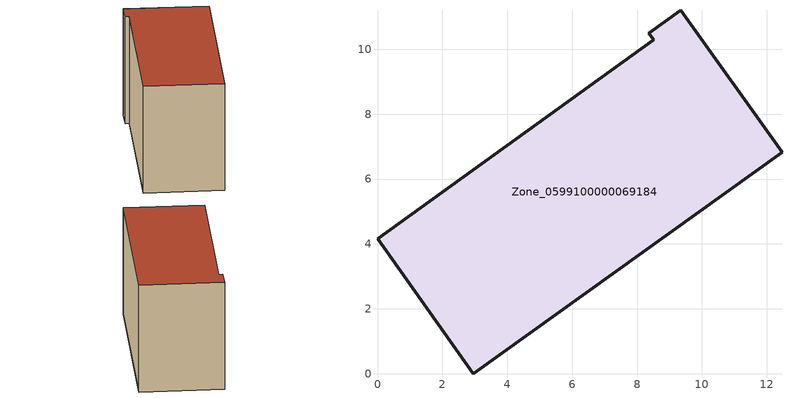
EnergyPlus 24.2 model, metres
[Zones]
Zone_0599100000069184
 floor ground (C_G): 9.35,11.2 12.47,6.83 2.96,0 0,4.16 8.52,10.29 8.37,10.5 z0
 wall outside (C_F): 2.96,0 12.47,6.83 9.35,11.2 8.37,10.5 8.52,10.29 0,4.16 2.96,0 z0:7.35
 roof outside (C_R): 12.47,6.83 9.35,11.2 8.37,10.5 8.52,10.29 0,4.16 2.96,0 z7.35
[BUILDING]
Pand.0599100000069184: North Axis=0; Terrain=City; Loads Convergence Tolerance Value=0.04; Temperature Convergence Tolerance Value=0.4; Solar Distribution=FullExterior; Maximum Number of Warmup Days=25; Minimum Number of Warmup Days=1
[Site:Location]
Rotterdam.The.Hague.AP_ZH_NLD Design_Conditions: Latitude=51.96; Longitude=4.45; Time Zone=1; Elevation=-4.5
[SITE:GROUNDTEMPERATURE:BUILDINGSURFACE]
18, 18, 18, 18, 18, 18, 18, 18, 18, 18, 18, 18
[MATERIAL] Thermal Absorptance=0.9; Solar Absorptance=0.7; Visible Absorptance=0.7
Name | Roughness | Thickness | Conductivity | Density | Specific Heat
G.TI.1975-1991 | MediumSmooth | 0.15 | 0.288461 | 540 | 1210
F.TI.1975-1991 | Rough | 0.3 | 0.230769 | 1920 | 840
R.TI.1975-1991 | MediumRough | 0.2 | 0.153846 | 1500 | 1000
[CONSTRUCTION]
C_G: G.TI.1975-1991
C_F: F.TI.1975-1991
C_R: R.TI.1975-1991
[ZONE]
Zone_0599100000069184: Type=1; Multiplier=1; Ceiling Height=Autocalculate; Volume=Autocalculate; Floor Area=autocalculate; Part of Total Floor Area=Yes
[ZONEINFILTRATION:DESIGNFLOWRATE]
Infil_Zone_0599100000069184: Zone or ZoneList or Space or SpaceList=Zone_0599100000069184; Schedule=AlwaysOn; Design Flow Rate Calculation Method=Flow/Area; Flow Rate per Floor Area=0.003; Constant Term Coefficient=1; Temperature Term Coefficient=0; Velocity Term Coefficient=0; Velocity Squared Term Coefficient=0
[HVACTEMPLATE:ZONE:IDEALLOADSAIRSYSTEM]
Zone_0599100000069184: Maximum Heating Supply Air Temperature=50; Minimum Cooling Supply Air Temperature=13; Maximum Heating Supply Air Humidity Ratio=0.0156; Minimum Cooling Supply Air Humidity Ratio=0.0077; Heating Limit=NoLimit; Cooling Limit=NoLimit; Dehumidification Control Type=ConstantSensibleHeatRatio; Cooling Sensible Heat Ratio=0.7; Dehumidification Setpoint=60; Humidification Control Type=None; Humidification Setpoint=30; Outdoor Air Method=None; Outdoor Air Flow Rate per Person=0.00944; Outdoor Air Flow Rate per Zone Floor Area=0; Outdoor Air Flow Rate per Zone=0; Demand Controlled Ventilation Type=None; Outdoor Air Economizer Type=NoEconomizer; Heat Recovery Type=None; Sensible Heat Recovery Effectiveness=0.7; Latent Heat Recovery Effectiveness=0.65
[ZONECONTROL:THERMOSTAT]
ThermostatControl_Zone_0599100000069184: Zone or ZoneList=Zone_0599100000069184; Control Type Schedule=DualSetpointControlType; Control 1=Thermostat_Zone_0599100000069184; Temperature Difference Between Cutout And Setpoint=0
[THERMOSTATSETPOINT:DUALSETPOINT]
Thermostat_Zone_0599100000069184: Heating Setpoint Temperature Schedule=HeatingSetpoint_Zone_0599100000069184; Cooling Setpoint Temperature Schedule=CoolingSetpoint_Zone_0599100000069184
[SCHEDULE:COMPACT]
HeatingSetpoint_Zone_0599100000069184: Through: 12/31, For: AllDays, Until: 24:00, 21
CoolingSetpoint_Zone_0599100000069184: Through: 12/31, For: AllDays, Until: 24:00, 24
DualSetpointControlType: Through: 12/31, For: AllDays, Until: 24:00, 4
AlwaysOn: Through: 12/31, For: AllDays, Until: 24:00, 1
